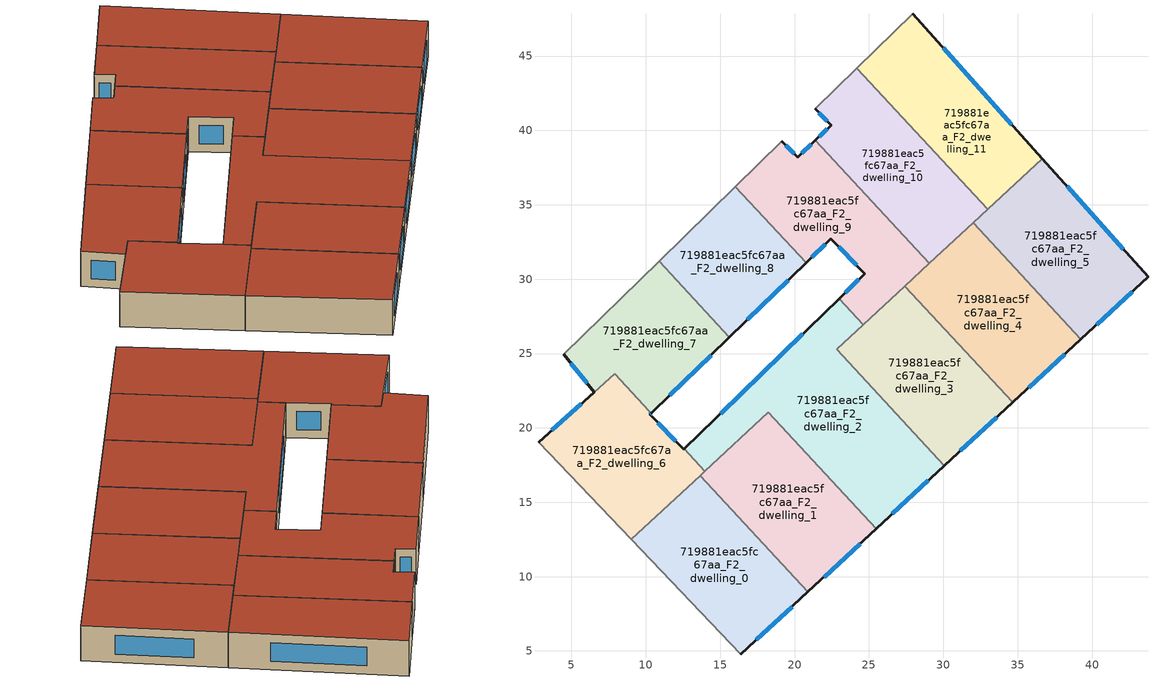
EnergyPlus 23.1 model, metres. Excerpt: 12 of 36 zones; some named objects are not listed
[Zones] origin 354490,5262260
719881eac5fc67aa_F2_dwelling_0
 floor to 719881eac5fc67aa_F1_dwelling_0 (EU_floor_Construction): 13.66,16.79 20.9,8.97 16.37,4.77 9.02,12.5 z6
 wall outside (EU_wall_Construction): 16.37,4.77 20.9,8.97 z6:9
 wall adiabatic (EU_wall_Construction): 9.02,12.5 16.37,4.77 z6:9
 wall to 719881eac5fc67aa_F2_dwelling_1 (EU_wall_Construction): 20.9,8.97 13.66,16.79 z6:9
 wall to 719881eac5fc67aa_F2_dwelling_6 (EU_wall_Construction): 13.66,16.79 9.02,12.5 z6:9
 window (EU_Window_Construction): 17.43,5.76 19.84,7.98 z6.7:8.3
 roof outside (EU_roof_Construction): 20.9,8.97 13.66,16.79 9.02,12.5 16.37,4.77 z9
719881eac5fc67aa_F2_dwelling_1
 floor to 719881eac5fc67aa_F1_dwelling_1 (EU_floor_Construction): 18.24,21.04 25.49,13.22 20.9,8.97 13.66,16.79 z6
 wall outside (EU_wall_Construction): 20.9,8.97 25.49,13.22 z6:9
 wall to 719881eac5fc67aa_F2_dwelling_2 (EU_wall_Construction): 25.49,13.22 18.24,21.04 13.97,17.08 z6:9
 wall to 719881eac5fc67aa_F2_dwelling_6 (EU_wall_Construction): 13.97,17.08 13.66,16.79 z6:9
 window (EU_Window_Construction): 21.98,9.97 24.41,12.22 z6.7:8.3
 roof outside (EU_roof_Construction): 25.49,13.22 18.24,21.04 13.66,16.79 20.9,8.97 z9
719881eac5fc67aa_F2_dwelling_10
 floor to 719881eac5fc67aa_F1_dwelling_10 (EU_floor_Construction): 24.18,44.19 32.98,34.69 29.05,31.06 21.4,39.33 22.46,40.36 21.38,41.45 z6
 wall outside (EU_wall_Construction): 21.38,41.45 22.46,40.36 21.4,39.33 z6:9
 wall to 719881eac5fc67aa_F2_dwelling_11 (EU_wall_Construction): 32.98,34.69 24.18,44.19 z6:9
 wall to 719881eac5fc67aa_F2_dwelling_9 (EU_wall_Construction): 21.4,39.33 29.05,31.06 z6:9
 wall adiabatic (EU_wall_Construction): 24.18,44.19 21.38,41.45 z6:9
 wall to 719881eac5fc67aa_F2_dwelling_4 (EU_wall_Construction): 29.05,31.06 32,33.78 z6:9
 wall to 719881eac5fc67aa_F2_dwelling_5 (EU_wall_Construction): 32,33.78 32.98,34.69 z6:9
 window (EU_Window_Construction): 22.21,40.12 21.64,39.57 / 21.63,41.2 22.2,40.62 z6.7:8.3
 roof outside (EU_roof_Construction): 32.98,34.69 24.18,44.19 21.38,41.45 22.46,40.36 21.4,39.33 29.05,31.06 z9
719881eac5fc67aa_F2_dwelling_11
 floor to 719881eac5fc67aa_F1_dwelling_11 (EU_floor_Construction): 27.93,47.85 36.65,38.1 32.98,34.69 24.18,44.19 z6
 wall outside (EU_wall_Construction): 36.65,38.1 27.93,47.85 z6:9
 wall adiabatic (EU_wall_Construction): 27.93,47.85 24.18,44.19 z6:9
 wall to 719881eac5fc67aa_F2_dwelling_5 (EU_wall_Construction): 32.98,34.69 36.65,38.1 z6:9
 window (EU_Window_Construction): 34.6,40.39 29.98,45.56 z6.7:8.3
 roof outside (EU_roof_Construction): 36.65,38.1 27.93,47.85 24.18,44.19 32.98,34.69 z9
719881eac5fc67aa_F2_dwelling_2
 floor to 719881eac5fc67aa_F1_dwelling_2 (EU_floor_Construction): 24.62,26.95 22.83,25.29 30.07,17.47 25.49,13.22 18.24,21.04 13.97,17.08 12.58,18.58 23,28.7 z6
 wall outside (EU_wall_Construction): 23,28.7 12.58,18.58 / 25.49,13.22 30.07,17.47 z6:9
 wall to 719881eac5fc67aa_F2_dwelling_6 (EU_wall_Construction): 12.58,18.58 13.97,17.08 z6:9
 wall to 719881eac5fc67aa_F2_dwelling_9 (EU_wall_Construction): 24.62,26.95 23,28.7 z6:9
 wall to 719881eac5fc67aa_F2_dwelling_3 (EU_wall_Construction): 30.07,17.47 22.83,25.29 24.62,26.95 z6:9
 window (EU_Window_Construction): 20.55,26.32 15.02,20.96 / 26.56,14.22 29,16.47 z6.7:8.3
 roof outside (EU_roof_Construction): 30.07,17.47 22.83,25.29 24.62,26.95 23,28.7 12.58,18.58 13.97,17.08 18.24,21.04 25.49,13.22 z9
719881eac5fc67aa_F2_dwelling_3
 floor to 719881eac5fc67aa_F1_dwelling_3 (EU_floor_Construction): 27.41,29.54 34.66,21.71 30.07,17.47 22.83,25.29 z6
 wall outside (EU_wall_Construction): 30.07,17.47 34.66,21.71 z6:9
 wall to 719881eac5fc67aa_F2_dwelling_4 (EU_wall_Construction): 34.66,21.71 27.41,29.54 z6:9
 wall to 719881eac5fc67aa_F2_dwelling_9 (EU_wall_Construction): 27.41,29.54 24.62,26.95 z6:9
 window (EU_Window_Construction): 31.15,18.46 33.58,20.72 z6.7:8.3
 roof outside (EU_roof_Construction): 34.66,21.71 27.41,29.54 22.83,25.29 30.07,17.47 z9
719881eac5fc67aa_F2_dwelling_4
 floor to 719881eac5fc67aa_F1_dwelling_4 (EU_floor_Construction): 32,33.78 39.24,25.96 34.66,21.71 27.41,29.54 z6
 wall outside (EU_wall_Construction): 34.66,21.71 39.24,25.96 z6:9
 wall to 719881eac5fc67aa_F2_dwelling_5 (EU_wall_Construction): 39.24,25.96 32,33.78 z6:9
 wall to 719881eac5fc67aa_F2_dwelling_9 (EU_wall_Construction): 29.05,31.06 27.41,29.54 z6:9
 window (EU_Window_Construction): 35.74,22.71 38.17,24.96 z6.7:8.3
 roof outside (EU_roof_Construction): 39.24,25.96 32,33.78 27.41,29.54 34.66,21.71 z9
719881eac5fc67aa_F2_dwelling_5
 floor to 719881eac5fc67aa_F1_dwelling_5 (EU_floor_Construction): 36.65,38.1 43.76,30.14 39.24,25.96 32,33.78 z6
 wall outside (EU_wall_Construction): 39.24,25.96 43.76,30.14 36.65,38.1 z6:9
 window (EU_Window_Construction): 42.09,32.01 38.32,36.23 / 40.3,26.94 42.7,29.16 z6.7:8.3
 roof outside (EU_roof_Construction): 43.76,30.14 36.65,38.1 32,33.78 39.24,25.96 z9
719881eac5fc67aa_F2_dwelling_6
 floor to 719881eac5fc67aa_F1_dwelling_6 (EU_floor_Construction): 10.35,20.98 10.28,20.9 12.56,18.57 12.58,18.58 13.97,17.08 9.02,12.5 2.78,19.04 7.9,23.63 10.23,21.11 z6
 wall outside (EU_wall_Construction): 12.58,18.58 12.56,18.57 10.28,20.9 10.35,20.98 / 6.53,22.4 2.78,19.04 z6:9
 wall adiabatic (EU_wall_Construction): 2.78,19.04 9.02,12.5 z6:9
 wall to 719881eac5fc67aa_F2_dwelling_7 (EU_wall_Construction): 10.23,21.11 7.9,23.63 6.53,22.4 / 10.35,20.98 10.24,21.11 z6:9
 window (EU_Window_Construction): 10.29,20.92 10.34,20.96 / 12.02,19.11 10.81,20.35 / 5.65,21.61 3.66,19.83 z6.7:8.3
 roof outside (EU_roof_Construction): 13.97,17.08 12.58,18.58 12.56,18.57 10.28,20.9 10.35,20.98 10.23,21.11 7.9,23.63 2.78,19.04 9.02,12.5 z9
719881eac5fc67aa_F2_dwelling_7
 floor to 719881eac5fc67aa_F1_dwelling_7 (EU_floor_Construction): 10.89,31.2 15.62,26.09 10.35,20.98 7.9,23.63 6.53,22.4 4.47,24.94 z6
 wall outside (EU_wall_Construction): 4.47,24.94 6.53,22.4 / 10.35,20.98 15.62,26.09 z6:9
 wall adiabatic (EU_wall_Construction): 10.89,31.2 4.47,24.94 z6:9
 wall to 719881eac5fc67aa_F2_dwelling_8 (EU_wall_Construction): 15.62,26.09 10.89,31.2 z6:9
 window (EU_Window_Construction): 4.96,24.34 6.05,22.99 / 11.59,22.18 14.39,24.89 z6.7:8.3
 roof outside (EU_roof_Construction): 15.62,26.09 10.89,31.2 4.47,24.94 6.53,22.4 7.9,23.63 10.35,20.98 z9
719881eac5fc67aa_F2_dwelling_8
 floor to 719881eac5fc67aa_F1_dwelling_8 (EU_floor_Construction): 16.03,36.22 20.78,31.09 15.62,26.09 10.89,31.2 z6
 wall outside (EU_wall_Construction): 15.62,26.09 20.78,31.09 z6:9
 wall adiabatic (EU_wall_Construction): 16.03,36.22 10.89,31.2 z6:9
 wall to 719881eac5fc67aa_F2_dwelling_9 (EU_wall_Construction): 20.78,31.09 16.03,36.22 z6:9
 window (EU_Window_Construction): 16.83,27.27 19.57,29.92 z6.7:8.3
 roof outside (EU_roof_Construction): 20.78,31.09 16.03,36.22 10.89,31.2 15.62,26.09 z9
719881eac5fc67aa_F2_dwelling_9
 floor to 719881eac5fc67aa_F1_dwelling_9 (EU_floor_Construction): 21.4,39.33 29.05,31.06 24.62,26.95 23,28.7 24.73,30.37 22.45,32.71 20.78,31.09 16.03,36.22 19.15,39.27 20.22,38.18 z6
 wall outside (EU_wall_Construction): 20.78,31.09 22.45,32.71 24.73,30.37 23,28.7 / 21.4,39.33 20.22,38.18 19.15,39.27 z6:9
 wall adiabatic (EU_wall_Construction): 19.15,39.27 16.03,36.22 z6:9
 window (EU_Window_Construction): 24.32,29.98 23.41,29.09 / 22.98,32.16 24.19,30.92 / 21.17,31.47 22.05,32.33 / 19.97,38.44 19.4,39.02 / 21.12,39.06 20.5,38.45 z6.7:8.3
 roof outside (EU_roof_Construction): 29.05,31.06 21.4,39.33 20.22,38.18 19.15,39.27 16.03,36.22 20.78,31.09 22.45,32.71 24.73,30.37 23,28.7 24.62,26.95 z9
[Building]
EU S2 Campaign: North Axis=0; Terrain=City; Solar Distribution=FullExterior
[Site:Location]
Budapest.Ferenc.Liszt.Intl.AP: Latitude=47.437; Longitude=19.256; Time Zone=1; Elevation=185
[SizingPeriod:WeatherFileDays]
AnnualSizingPeriod: Begin Month=1; Begin Day of Month=1; End Month=12; End Day of Month=31; Day of Week for Start Day=Monday; Use Weather File Daylight Saving Period=No; Use Weather File Rain and Snow Indicators=No
[MATERIAL]
EU_InternalMass_Material: Roughness=MediumRough; Thickness=0.1; Conductivity=1; Density=1800; Specific Heat=900; Thermal Absorptance=0.9; Solar Absorptance=0.7; Visible Absorptance=0.7
[MATERIAL:NOMASS] Roughness=MediumRough; Thermal Absorptance=0.9; Solar Absorptance=0.7; Visible Absorptance=0.7
Name | Thermal Resistance
EU_wall_NoMass | 0.832559
EU_roof_NoMass | 1.39638
EU_floor_NoMass | 0.872794
[WINDOWMATERIAL:SIMPLEGLAZINGSYSTEM]
EU_Window_SimpleGlazing: UFactor=2.79869; Solar Heat Gain Coefficient=0.75; Visible Transmittance=0.75
[CONSTRUCTION]
EU_wall_Construction: EU_wall_NoMass
EU_roof_Construction: EU_roof_NoMass
EU_floor_Construction: EU_floor_NoMass
EU_Window_Construction: EU_Window_SimpleGlazing
EU_InternalMass_Construction: EU_InternalMass_Material
[ZONE] Type=1; Multiplier=1; Ceiling Height=autocalculate; Floor Area=autocalculate; Part of Total Floor Area=Yes
Name | Volume
719881eac5fc67aa_F2_dwelling_0 | 199.95
719881eac5fc67aa_F2_dwelling_1 | 199.966
719881eac5fc67aa_F2_dwelling_10 | 199.962
719881eac5fc67aa_F2_dwelling_11 | 199.96
719881eac5fc67aa_F2_dwelling_2 | 296.352
719881eac5fc67aa_F2_dwelling_3 | 199.954
719881eac5fc67aa_F2_dwelling_4 | 199.948
719881eac5fc67aa_F2_dwelling_5 | 199.973
719881eac5fc67aa_F2_dwelling_6 | 182.804
719881eac5fc67aa_F2_dwelling_7 | 170.246
719881eac5fc67aa_F2_dwelling_8 | 150.449
719881eac5fc67aa_F2_dwelling_9 | 199.971
[INTERNALMASS] Construction=EU_InternalMass_Construction
Name | Zone or ZoneList | Surface Area
719881eac5fc67aa_F2_dwelling_0_EU_InternalMass | 719881eac5fc67aa_F2_dwelling_0 | 66.65
719881eac5fc67aa_F2_dwelling_1_EU_InternalMass | 719881eac5fc67aa_F2_dwelling_1 | 66.6555
719881eac5fc67aa_F2_dwelling_2_EU_InternalMass | 719881eac5fc67aa_F2_dwelling_2 | 98.7788
719881eac5fc67aa_F2_dwelling_3_EU_InternalMass | 719881eac5fc67aa_F2_dwelling_3 | 66.6514
719881eac5fc67aa_F2_dwelling_4_EU_InternalMass | 719881eac5fc67aa_F2_dwelling_4 | 66.6495
719881eac5fc67aa_F2_dwelling_5_EU_InternalMass | 719881eac5fc67aa_F2_dwelling_5 | 66.6577
719881eac5fc67aa_F2_dwelling_6_EU_InternalMass | 719881eac5fc67aa_F2_dwelling_6 | 60.9344
719881eac5fc67aa_F2_dwelling_7_EU_InternalMass | 719881eac5fc67aa_F2_dwelling_7 | 56.7483
719881eac5fc67aa_F2_dwelling_8_EU_InternalMass | 719881eac5fc67aa_F2_dwelling_8 | 50.1497
719881eac5fc67aa_F2_dwelling_9_EU_InternalMass | 719881eac5fc67aa_F2_dwelling_9 | 66.6565
719881eac5fc67aa_F2_dwelling_10_EU_InternalMass | 719881eac5fc67aa_F2_dwelling_10 | 66.654
719881eac5fc67aa_F2_dwelling_11_EU_InternalMass | 719881eac5fc67aa_F2_dwelling_11 | 66.6533
[OTHEREQUIPMENT] Fuel Type=Electricity; Design Level Calculation Method=Watts/Area; Power per Zone Floor Area=1; Fraction Latent=0; Fraction Radiant=0; Fraction Lost=0; Carbon Dioxide Generation Rate=0; EndUse Subcategory=EU_Step8_InternalGains
Name | Zone or ZoneList or Space or SpaceList | Schedule
EU_Step8_InternalGain_719881eac5fc67aa_F2_dwelling_0_f000 | 719881eac5fc67aa_F2_dwelling_0 | EU_Step8_GainSchedule_719881eac5fc67aa_F2_dwelling_0_f000
EU_Step8_InternalGain_719881eac5fc67aa_F2_dwelling_1_f000 | 719881eac5fc67aa_F2_dwelling_1 | EU_Step8_GainSchedule_719881eac5fc67aa_F2_dwelling_1_f000
EU_Step8_InternalGain_719881eac5fc67aa_F2_dwelling_2_f000 | 719881eac5fc67aa_F2_dwelling_2 | EU_Step8_GainSchedule_719881eac5fc67aa_F2_dwelling_2_f000
EU_Step8_InternalGain_719881eac5fc67aa_F2_dwelling_3_f000 | 719881eac5fc67aa_F2_dwelling_3 | EU_Step8_GainSchedule_719881eac5fc67aa_F2_dwelling_3_f000
EU_Step8_InternalGain_719881eac5fc67aa_F2_dwelling_4_f000 | 719881eac5fc67aa_F2_dwelling_4 | EU_Step8_GainSchedule_719881eac5fc67aa_F2_dwelling_4_f000
EU_Step8_InternalGain_719881eac5fc67aa_F2_dwelling_5_f000 | 719881eac5fc67aa_F2_dwelling_5 | EU_Step8_GainSchedule_719881eac5fc67aa_F2_dwelling_5_f000
EU_Step8_InternalGain_719881eac5fc67aa_F2_dwelling_6_f000 | 719881eac5fc67aa_F2_dwelling_6 | EU_Step8_GainSchedule_719881eac5fc67aa_F2_dwelling_6_f000
EU_Step8_InternalGain_719881eac5fc67aa_F2_dwelling_7_f000 | 719881eac5fc67aa_F2_dwelling_7 | EU_Step8_GainSchedule_719881eac5fc67aa_F2_dwelling_7_f000
EU_Step8_InternalGain_719881eac5fc67aa_F2_dwelling_8_f000 | 719881eac5fc67aa_F2_dwelling_8 | EU_Step8_GainSchedule_719881eac5fc67aa_F2_dwelling_8_f000
EU_Step8_InternalGain_719881eac5fc67aa_F2_dwelling_9_f000 | 719881eac5fc67aa_F2_dwelling_9 | EU_Step8_GainSchedule_719881eac5fc67aa_F2_dwelling_9_f000
EU_Step8_InternalGain_719881eac5fc67aa_F2_dwelling_10_f000 | 719881eac5fc67aa_F2_dwelling_10 | EU_Step8_GainSchedule_719881eac5fc67aa_F2_dwelling_10_f000
EU_Step8_InternalGain_719881eac5fc67aa_F2_dwelling_11_f000 | 719881eac5fc67aa_F2_dwelling_11 | EU_Step8_GainSchedule_719881eac5fc67aa_F2_dwelling_11_f000
[ZONEVENTILATION:DESIGNFLOWRATE] Schedule=EU_AlwaysOn; Design Flow Rate Calculation Method=AirChanges/Hour; Air Changes per Hour=0.475469; Ventilation Type=Natural; Fan Pressure Rise=0; Fan Total Efficiency=1; Constant Term Coefficient=1; Temperature Term Coefficient=0; Velocity Term Coefficient=0; Velocity Squared Term Coefficient=0; Minimum Indoor Temperature=-100; Maximum Indoor Temperature=100; Delta Temperature=-100; Minimum Outdoor Temperature=-100; Maximum Outdoor Temperature=100; Maximum Wind Speed=40
Name | Zone or ZoneList or Space or SpaceList
EU_ConstantAir_719881eac5fc67aa_F2_dwelling_0 | 719881eac5fc67aa_F2_dwelling_0
EU_ConstantAir_719881eac5fc67aa_F2_dwelling_1 | 719881eac5fc67aa_F2_dwelling_1
EU_ConstantAir_719881eac5fc67aa_F2_dwelling_2 | 719881eac5fc67aa_F2_dwelling_2
EU_ConstantAir_719881eac5fc67aa_F2_dwelling_3 | 719881eac5fc67aa_F2_dwelling_3
EU_ConstantAir_719881eac5fc67aa_F2_dwelling_4 | 719881eac5fc67aa_F2_dwelling_4
EU_ConstantAir_719881eac5fc67aa_F2_dwelling_5 | 719881eac5fc67aa_F2_dwelling_5
EU_ConstantAir_719881eac5fc67aa_F2_dwelling_6 | 719881eac5fc67aa_F2_dwelling_6
EU_ConstantAir_719881eac5fc67aa_F2_dwelling_7 | 719881eac5fc67aa_F2_dwelling_7
EU_ConstantAir_719881eac5fc67aa_F2_dwelling_8 | 719881eac5fc67aa_F2_dwelling_8
EU_ConstantAir_719881eac5fc67aa_F2_dwelling_9 | 719881eac5fc67aa_F2_dwelling_9
EU_ConstantAir_719881eac5fc67aa_F2_dwelling_10 | 719881eac5fc67aa_F2_dwelling_10
EU_ConstantAir_719881eac5fc67aa_F2_dwelling_11 | 719881eac5fc67aa_F2_dwelling_11
[HVACTEMPLATE:ZONE:IDEALLOADSAIRSYSTEM] System Availability Schedule=EU_AlwaysOn; Maximum Heating Supply Air Temperature=50; Minimum Cooling Supply Air Temperature=13; Maximum Heating Supply Air Humidity Ratio=0.0156; Minimum Cooling Supply Air Humidity Ratio=0.0077; Heating Limit=NoLimit; Cooling Limit=NoLimit; Heating Availability Schedule=EU_AlwaysOn; Cooling Availability Schedule=EU_CoolingOff; Dehumidification Control Type=ConstantSensibleHeatRatio; Cooling Sensible Heat Ratio=0.7; Dehumidification Setpoint=60; Humidification Control Type=None; Humidification Setpoint=30; Outdoor Air Method=None; Outdoor Air Flow Rate per Person=0.00944; Outdoor Air Flow Rate per Zone Floor Area=0; Outdoor Air Flow Rate per Zone=0; Demand Controlled Ventilation Type=None; Outdoor Air Economizer Type=NoEconomizer; Heat Recovery Type=None; Sensible Heat Recovery Effectiveness=0.7; Latent Heat Recovery Effectiveness=0.65
Name | Template Thermostat
719881eac5fc67aa_F2_dwelling_0 | EU_HeatOnly_719881eac5fc67aa_F2_dwelling_0
719881eac5fc67aa_F2_dwelling_1 | EU_HeatOnly_719881eac5fc67aa_F2_dwelling_1
719881eac5fc67aa_F2_dwelling_2 | EU_HeatOnly_719881eac5fc67aa_F2_dwelling_2
719881eac5fc67aa_F2_dwelling_3 | EU_HeatOnly_719881eac5fc67aa_F2_dwelling_3
719881eac5fc67aa_F2_dwelling_4 | EU_HeatOnly_719881eac5fc67aa_F2_dwelling_4
719881eac5fc67aa_F2_dwelling_5 | EU_HeatOnly_719881eac5fc67aa_F2_dwelling_5
719881eac5fc67aa_F2_dwelling_6 | EU_HeatOnly_719881eac5fc67aa_F2_dwelling_6
719881eac5fc67aa_F2_dwelling_7 | EU_HeatOnly_719881eac5fc67aa_F2_dwelling_7
719881eac5fc67aa_F2_dwelling_8 | EU_HeatOnly_719881eac5fc67aa_F2_dwelling_8
719881eac5fc67aa_F2_dwelling_9 | EU_HeatOnly_719881eac5fc67aa_F2_dwelling_9
719881eac5fc67aa_F2_dwelling_10 | EU_HeatOnly_719881eac5fc67aa_F2_dwelling_10
719881eac5fc67aa_F2_dwelling_11 | EU_HeatOnly_719881eac5fc67aa_F2_dwelling_11
[SIZING:ZONE] Zone Cooling Design Supply Air Temperature Input Method=SupplyAirTemperature; Zone Cooling Design Supply Air Temperature=13; Zone Heating Design Supply Air Temperature Input Method=SupplyAirTemperature; Zone Heating Design Supply Air Temperature=50; Zone Cooling Design Supply Air Humidity Ratio=0.008; Zone Heating Design Supply Air Humidity Ratio=0.008; Cooling Design Air Flow Method=DesignDay; Cooling Design Air Flow Rate=0; Cooling Minimum Air Flow per Zone Floor Area=0.000762; Cooling Minimum Air Flow=0; Cooling Minimum Air Flow Fraction=0.2; Heating Design Air Flow Method=DesignDay; Heating Design Air Flow Rate=0; Heating Maximum Air Flow per Zone Floor Area=0.002032; Heating Maximum Air Flow=0.141576; Heating Maximum Air Flow Fraction=0.3; Account for Dedicated Outdoor Air System=No; Dedicated Outdoor Air System Control Strategy=NeutralSupplyAir; Dedicated Outdoor Air Low Setpoint Temperature for Design=autosize; Dedicated Outdoor Air High Setpoint Temperature for Design=autosize; Zone Load Sizing Method=Sensible Load Only No Latent Load; Zone Latent Cooling Design Supply Air Humidity Ratio Input Method=HumidityRatioDifference; Zone Cooling Design Supply Air Humidity Ratio Difference=0.005; Zone Latent Heating Design Supply Air Humidity Ratio Input Method=HumidityRatioDifference; Zone Humidification Design Supply Air Humidity Ratio Difference=0.005
719881eac5fc67aa_F2_dwelling_0; 719881eac5fc67aa_F2_dwelling_1; 719881eac5fc67aa_F2_dwelling_2; 719881eac5fc67aa_F2_dwelling_3; 719881eac5fc67aa_F2_dwelling_4; 719881eac5fc67aa_F2_dwelling_5; 719881eac5fc67aa_F2_dwelling_6; 719881eac5fc67aa_F2_dwelling_7; 719881eac5fc67aa_F2_dwelling_8; 719881eac5fc67aa_F2_dwelling_9; 719881eac5fc67aa_F2_dwelling_10; 719881eac5fc67aa_F2_dwelling_11
[SCHEDULE:CONSTANT]
Name | Hourly Value
EU_AlwaysOn | 1
EU_CoolingOff | 0
[SCHEDULE:FILE] Column Number=1; Rows to Skip at Top=0; Number of Hours of Data=8760; Column Separator=Comma; Interpolate to Timestep=No; Minutes per Item=60; Adjust Schedule for Daylight Savings=Yes
Name | File
EU_Step8_GainSchedule_719881eac5fc67aa_F2_dwelling_0_f000 | ../../schedules/719881eac5fc67aa/719881eac5fc67aa_F2_dwelling_0_f000_gain.csv
EU_Step8_GainSchedule_719881eac5fc67aa_F2_dwelling_1_f000 | ../../schedules/719881eac5fc67aa/719881eac5fc67aa_F2_dwelling_1_f000_gain.csv
EU_Step8_GainSchedule_719881eac5fc67aa_F2_dwelling_2_f000 | ../../schedules/719881eac5fc67aa/719881eac5fc67aa_F2_dwelling_2_f000_gain.csv
EU_Step8_GainSchedule_719881eac5fc67aa_F2_dwelling_3_f000 | ../../schedules/719881eac5fc67aa/719881eac5fc67aa_F2_dwelling_3_f000_gain.csv
EU_Step8_GainSchedule_719881eac5fc67aa_F2_dwelling_4_f000 | ../../schedules/719881eac5fc67aa/719881eac5fc67aa_F2_dwelling_4_f000_gain.csv
EU_Step8_GainSchedule_719881eac5fc67aa_F2_dwelling_5_f000 | ../../schedules/719881eac5fc67aa/719881eac5fc67aa_F2_dwelling_5_f000_gain.csv
EU_Step8_GainSchedule_719881eac5fc67aa_F2_dwelling_6_f000 | ../../schedules/719881eac5fc67aa/719881eac5fc67aa_F2_dwelling_6_f000_gain.csv
EU_Step8_GainSchedule_719881eac5fc67aa_F2_dwelling_7_f000 | ../../schedules/719881eac5fc67aa/719881eac5fc67aa_F2_dwelling_7_f000_gain.csv
EU_Step8_GainSchedule_719881eac5fc67aa_F2_dwelling_8_f000 | ../../schedules/719881eac5fc67aa/719881eac5fc67aa_F2_dwelling_8_f000_gain.csv
EU_Step8_GainSchedule_719881eac5fc67aa_F2_dwelling_9_f000 | ../../schedules/719881eac5fc67aa/719881eac5fc67aa_F2_dwelling_9_f000_gain.csv
EU_Step8_GainSchedule_719881eac5fc67aa_F2_dwelling_10_f000 | ../../schedules/719881eac5fc67aa/719881eac5fc67aa_F2_dwelling_10_f000_gain.csv
EU_Step8_GainSchedule_719881eac5fc67aa_F2_dwelling_11_f000 | ../../schedules/719881eac5fc67aa/719881eac5fc67aa_F2_dwelling_11_f000_gain.csv
